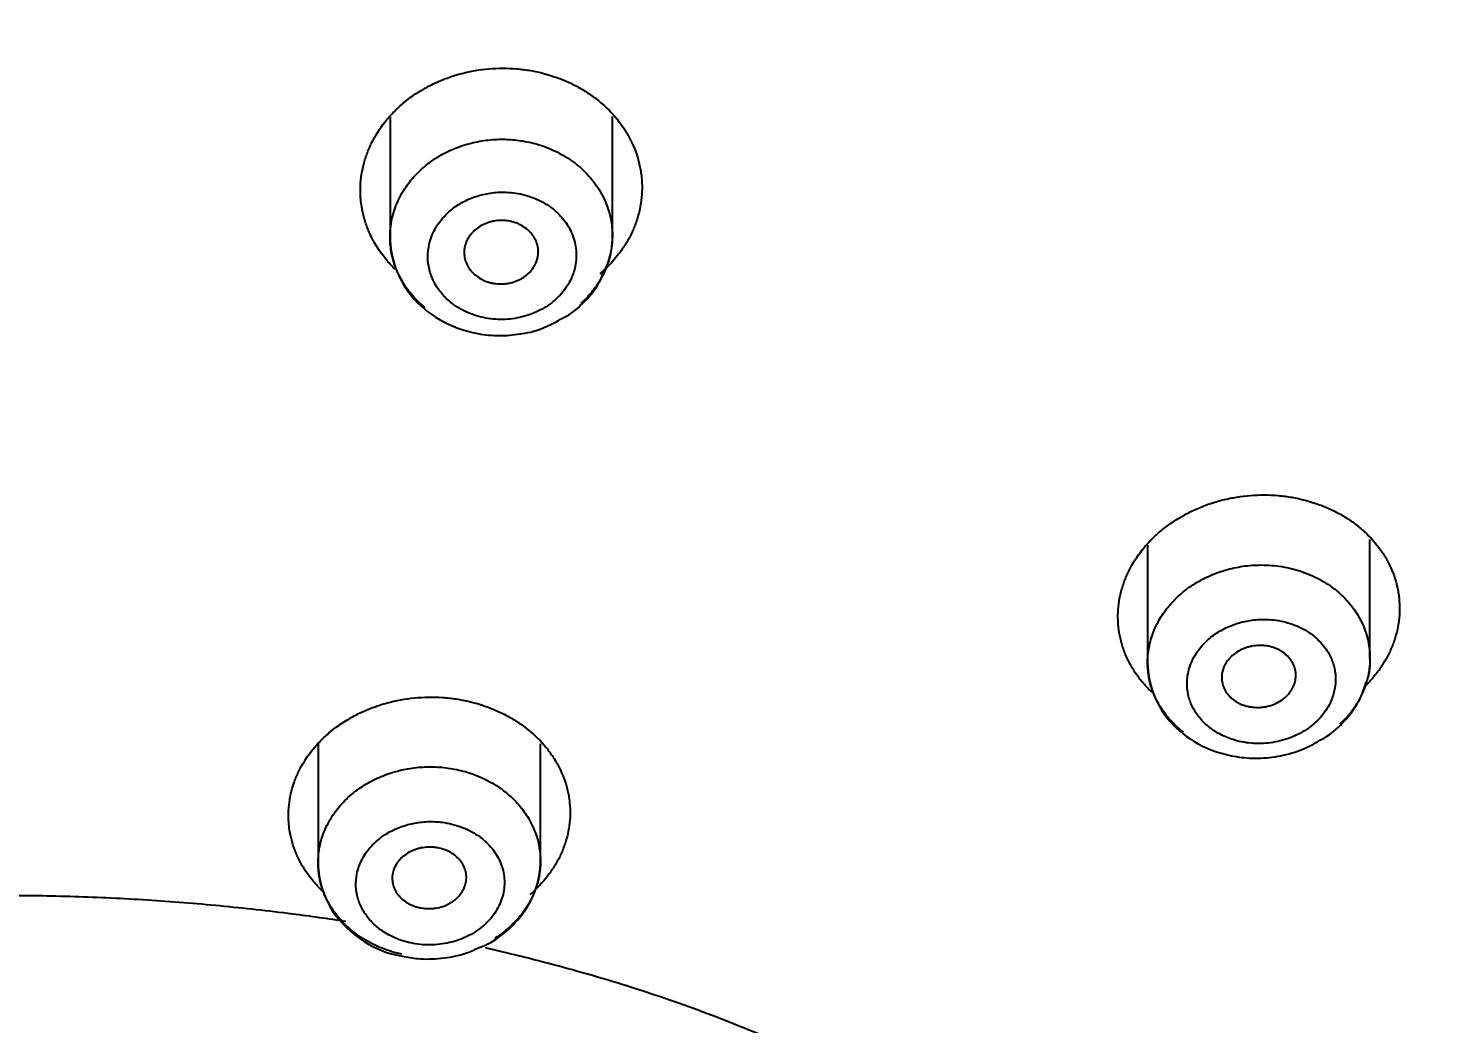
# Model space of a CAD drawing. Header units: millimetres. Extents: x 6110 to 6704, y -2661 to -1821.
# Drawn here: x 6338.106 to 6342.902, y -2179.701 to -2176.344 of the extents above; entities that cross this region are included whole.
import ezdxf

# ---------------------------------------------------------------- set-up
doc = ezdxf.new("R2010")
doc.units = ezdxf.units.MM
doc.header["$LTSCALE"] = 0.1
doc.linetypes.add('HIDDEN2', pattern=[4.7625, 3.175, -1.5875])
doc.layers.add('1', color=4, linetype='HIDDEN2', lineweight=13)
doc.layers.add('DIM', color=3, linetype='Continuous', lineweight=9)
doc.styles.get("Standard").update_dxf_attribs({"font": 'arial.ttf'})
doc.dimstyles.new('ISO-25', dxfattribs={"dimtxt": 2.5, "dimasz": 2.5, "dimexe": 1.25, "dimexo": 0.625, "dimtad": 1, "dimlfac": 5, "dimtxsty": 'Standard', "dimcen": 2.5, "dimadec": 0, "dimazin": 0, "dimtfac": 1, "dimtmove": 0, "dimatfit": 3, "dimfxl": 0, "dimarcsym": 0})

# ---------------------------------------------------------------- blocks, each defined once
blk = doc.blocks.new('*D85')
at = {"layer": 'Defpoints', "color": 0}
for p in [(6324.4599, -2027.3782), (6392.6916, -2027.3782), (6311.704, -2532.5418)]:
    blk.add_point(p, dxfattribs=at)
at = {"layer": 'DIM', "color": 0, "lineweight": -2}
for p, q in [((6325.0849, -2027.3782), (6393.9416, -2027.3782)), ((6392.6916, -2527.5418), (6392.6916, -2032.3782)), ((6312.329, -2532.5418), (6393.9416, -2532.5418))]:
    blk.add_line(p, q, dxfattribs=at)
at = {"layer": 'DIM', "color": 0}
for points in [[(6391.8583, -2032.3782), (6393.5249, -2032.3782), (6392.6916, -2027.3782)], [(6391.8583, -2527.5418), (6393.5249, -2527.5418), (6392.6916, -2532.5418)]]:
    blk.add_solid(points, dxfattribs=at)
at = {"layer": 'DIM', "color": 0, "insert": (6389.0618, -2279.96), "char_height": 5, "attachment_point": 5, "rotation": 90}
blk.add_mtext('2020,7', dxfattribs=at)
blk = doc.blocks.new('*D93')
at = {"layer": 'Defpoints', "color": 0}
for p in [(6325.0849, -2027.3782), (6402.037, -2595.9805), (6423.8203, -2595.9805)]:
    blk.add_point(p, dxfattribs=at)
at = {"layer": 'DIM', "color": 0, "lineweight": -2}
for p, q in [((6325.7099, -2027.3782), (6425.0703, -2027.3782)), ((6423.8203, -2032.3782), (6423.8203, -2590.9805)), ((6402.662, -2595.9805), (6425.0703, -2595.9805))]:
    blk.add_line(p, q, dxfattribs=at)
at = {"layer": 'DIM', "color": 0}
for points in [[(6422.9869, -2032.3782), (6424.6536, -2032.3782), (6423.8203, -2027.3782)], [(6422.9869, -2590.9805), (6424.6536, -2590.9805), (6423.8203, -2595.9805)]]:
    blk.add_solid(points, dxfattribs=at)
at = {"layer": 'DIM', "color": 0, "insert": (6420.1905, -2311.6794), "char_height": 5, "attachment_point": 5, "rotation": 90}
blk.add_mtext('2274,4', dxfattribs=at)

msp = doc.modelspace()

# ---------------------------------------------------------------- hatches: boundary and pattern name
at = {"layer": 'DIM'}
h = msp.add_hatch(dxfattribs=at)
h.set_pattern_fill('ANSI31', color=2)
edge = h.paths.add_edge_path()
edge.add_line((6619.6172, -2595.9805), (6619.6172, -1962.2056))
edge.add_line((6634.6172, -1966.1101), (6619.6172, -1966.1101))
edge.add_line((6634.6172, -2610.9805), (6634.6172, -1966.1101))
edge.add_line((6634.6172, -2610.9805), (6184.4567, -2610.9805))
edge.add_line((6619.6172, -2595.9805), (6184.4567, -2595.9805))
edge.add_line((6184.4567, -2610.9805), (6184.4567, -2595.9805))

# ---------------------------------------------------------------- linework, layer by layer
at = {"layer": '1', "color": 7, "linetype": 'Continuous', "lineweight": -3}
for p, q in [((6339.3251, -2176.6427), (6339.3251, -2177.048)), ((6340.0751, -2177.0431), (6340.0751, -2176.641)), ((6342.6302, -2178.4687), (6342.6302, -2178.0685)), ((6341.8802, -2178.0876), (6341.8802, -2178.4835)), ((6339.0825, -2178.7559), (6339.0825, -2179.158)), ((6339.8325, -2179.1531), (6339.8325, -2178.7573))]:
    msp.add_line(p, q, dxfattribs=at)
for centre, major_axis, start_param, end_param in [((6338.0093, -2168.509), (-13.75, 0), 3.141606, 7.301236), ((6338.0093, -2168.8384), (13.1753, 0), 4.984867, 10.723113)]:
    msp.add_ellipse(centre, major_axis=major_axis, ratio=0.906308, start_param=start_param, end_param=end_param, dxfattribs=at)
for points, knots in [([(6342.1579, -2180.4694), (6342.5135, -2180.3711), (6343.2867, -2180.1238), (6344.4384, -2179.6306), (6345.6009, -2179.0042), (6346.6903, -2178.2758), (6347.6959, -2177.4538), (6348.6093, -2176.5462), (6349.4169, -2175.5601), (6350.0231, -2174.6672), (6350.3241, -2174.0922), (6350.4244, -2173.8833)], [0, 0, 0, 0, 0.098503, 0.217993, 0.337456, 0.45688, 0.576251, 0.695554, 0.814775, 0.933902, 1, 1, 1, 1]), ([(6339.3434, -2177.1572), (6339.3384, -2177.1525), (6339.3336, -2177.1477), (6339.3241, -2177.1375), (6339.3193, -2177.1322), (6339.3103, -2177.1216), (6339.3059, -2177.1161), (6339.2848, -2177.0886), (6339.2706, -2177.0654), (6339.2562, -2177.0347), (6339.2535, -2177.0285), (6339.2484, -2177.0159), (6339.2461, -2177.0096), (6339.2396, -2176.9905), (6339.2324, -2176.9648), (6339.2282, -2176.9387), (6339.2262, -2176.919), (6339.2257, -2176.9124), (6339.2251, -2176.8991), (6339.225, -2176.8924), (6339.2255, -2176.859), (6339.2289, -2176.8326), (6339.2383, -2176.7937), (6339.2423, -2176.7808), (6339.2492, -2176.7617), (6339.2518, -2176.7553), (6339.2572, -2176.7427), (6339.2601, -2176.7364), (6339.2753, -2176.7056), (6339.2902, -2176.6822), (6339.312, -2176.6545), (6339.3166, -2176.6491), (6339.326, -2176.6383), (6339.3309, -2176.633), (6339.346, -2176.6174), (6339.3565, -2176.6075), (6339.3898, -2176.5792), (6339.4139, -2176.5623), (6339.4467, -2176.5436), (6339.4534, -2176.54), (6339.4669, -2176.533), (6339.4738, -2176.5297), (6339.4945, -2176.5203), (6339.5228, -2176.5088), (6339.5522, -2176.4998), (6339.5746, -2176.494), (6339.5822, -2176.4922), (6339.5974, -2176.489), (6339.6051, -2176.4875), (6339.6437, -2176.4809), (6339.6747, -2176.4783), (6339.7213, -2176.4784), (6339.7369, -2176.479), (6339.7603, -2176.481), (6339.7681, -2176.4819), (6339.7835, -2176.4839), (6339.7912, -2176.485), (6339.8293, -2176.4916), (6339.8588, -2176.4994), (6339.8947, -2176.5122), (6339.9018, -2176.5149), (6339.9159, -2176.5207), (6339.9228, -2176.5237), (6339.9433, -2176.5332), (6339.9697, -2176.547), (6339.9943, -2176.5628), (6340.018, -2176.5797), (6340.0294, -2176.5887), (6340.0622, -2176.6172), (6340.0815, -2176.6378), (6340.1068, -2176.6708), (6340.1146, -2176.6822), (6340.1253, -2176.6998), (6340.1287, -2176.7058), (6340.1352, -2176.7179), (6340.1383, -2176.7239), (6340.1527, -2176.7546), (6340.1613, -2176.7799), (6340.1684, -2176.8123), (6340.1696, -2176.8189), (6340.1717, -2176.832), (6340.1726, -2176.8387), (6340.1747, -2176.8586), (6340.1752, -2176.8718), (6340.1747, -2176.9114), (6340.1714, -2176.9377), (6340.1635, -2176.9703), (6340.1617, -2176.9769), (6340.1577, -2176.9898), (6340.1556, -2176.9962), (6340.1486, -2177.0153), (6340.1379, -2177.0402), (6340.1244, -2177.0641), (6340.1133, -2177.0817), (6340.1094, -2177.0875), (6340.1012, -2177.0989), (6340.097, -2177.1046), (6340.0749, -2177.1324), (6340.0549, -2177.1531), (6340.0324, -2177.1721)], [0, 0, 0, 0, 0.01011, 0.01011, 0.02064, 0.02064, 0.031171, 0.031171, 0.073294, 0.073294, 0.083825, 0.083825, 0.094356, 0.094356, 0.115417, 0.136479, 0.136479, 0.147009, 0.147009, 0.15754, 0.15754, 0.199663, 0.199663, 0.220725, 0.220725, 0.231255, 0.231255, 0.241786, 0.241786, 0.283909, 0.283909, 0.29444, 0.29444, 0.304971, 0.304971, 0.326032, 0.326032, 0.368155, 0.368155, 0.378686, 0.378686, 0.389217, 0.389217, 0.410278, 0.43134, 0.43134, 0.44187, 0.44187, 0.452401, 0.452401, 0.494524, 0.494524, 0.515586, 0.515586, 0.526116, 0.526116, 0.536647, 0.536647, 0.57877, 0.57877, 0.589301, 0.589301, 0.599832, 0.599832, 0.620893, 0.641955, 0.641955, 0.663016, 0.663016, 0.705139, 0.705139, 0.726201, 0.726201, 0.736731, 0.736731, 0.747262, 0.747262, 0.789385, 0.789385, 0.799916, 0.799916, 0.810447, 0.810447, 0.831508, 0.831508, 0.873631, 0.873631, 0.884162, 0.884162, 0.894693, 0.894693, 0.915754, 0.936816, 0.936816, 0.947346, 0.947346, 0.957877, 0.957877, 1, 1, 1, 1]), ([(6339.3251, -2177.0481), (6339.3251, -2177.0383), (6339.3261, -2177.0178), (6339.331, -2176.9871), (6339.3393, -2176.9569), (6339.3503, -2176.9287), (6339.3635, -2176.9024), (6339.3786, -2176.8783), (6339.3951, -2176.8564), (6339.4127, -2176.8366), (6339.4389, -2176.8112), (6339.4764, -2176.7824), (6339.5279, -2176.7541), (6339.5834, -2176.7336), (6339.6412, -2176.7211), (6339.6981, -2176.7169), (6339.7539, -2176.7199), (6339.8089, -2176.73), (6339.8645, -2176.7484), (6339.9188, -2176.776), (6339.9694, -2176.8132), (6340.0136, -2176.8602), (6340.0413, -2176.9047), (6340.057, -2176.9416), (6340.0655, -2176.9679), (6340.0714, -2176.9948), (6340.0745, -2177.0199), (6340.0751, -2177.036), (6340.0751, -2177.043)], [0, 0, 0, 0, 0.028592, 0.059916, 0.090062, 0.11903, 0.146821, 0.173435, 0.198871, 0.223132, 0.246216, 0.297997, 0.349256, 0.4, 0.450235, 0.49997, 0.544662, 0.59221, 0.642619, 0.695892, 0.752034, 0.811045, 0.872929, 0.899589, 0.926249, 0.95291, 0.979572, 1, 1, 1, 1]), ([(6339.8823, -2177.2594), (6339.89, -2177.2526), (6339.9043, -2177.2382), (6339.9222, -2177.2144), (6339.9386, -2177.1846), (6339.9509, -2177.1484), (6339.9545, -2177.1109), (6339.9517, -2177.0784), (6339.9449, -2177.051), (6339.934, -2177.0247), (6339.9193, -2176.9997), (6339.9008, -2176.9767), (6339.879, -2176.956), (6339.8542, -2176.9378), (6339.8267, -2176.9226), (6339.7971, -2176.9107), (6339.7658, -2176.902), (6339.7335, -2176.8971), (6339.6951, -2176.8957), (6339.6512, -2176.9001), (6339.6039, -2176.9135), (6339.5603, -2176.9343), (6339.5267, -2176.9591), (6339.5017, -2176.9843), (6339.4838, -2177.0081), (6339.4698, -2177.0337), (6339.4596, -2177.0605), (6339.4536, -2177.0882), (6339.4516, -2177.1209), (6339.4563, -2177.1582), (6339.4712, -2177.1982), (6339.4947, -2177.235), (6339.5229, -2177.2635), (6339.5519, -2177.2847), (6339.5793, -2177.2998), (6339.609, -2177.3117), (6339.6402, -2177.3203), (6339.6726, -2177.3252), (6339.7055, -2177.3264), (6339.7384, -2177.3241), (6339.7707, -2177.3179), (6339.8018, -2177.3082), (6339.8312, -2177.2952), (6339.8584, -2177.2789), (6339.8747, -2177.2662), (6339.8823, -2177.2594)], [0, 0, 0, 0, 0.020944, 0.041692, 0.062597, 0.093906, 0.125051, 0.146012, 0.16673, 0.187556, 0.208486, 0.229202, 0.250061, 0.270963, 0.291668, 0.312549, 0.333466, 0.354157, 0.37502, 0.406289, 0.437459, 0.468763, 0.500043, 0.520891, 0.54162, 0.562602, 0.583421, 0.604124, 0.625068, 0.656251, 0.687505, 0.718717, 0.749961, 0.770841, 0.791564, 0.812478, 0.833334, 0.854055, 0.874983, 0.89583, 0.916541, 0.93746, 0.958349, 0.97908, 1, 1, 1, 1]), ([(6339.789, -2177.1733), (6339.7831, -2177.1784), (6339.7768, -2177.1829), (6339.7667, -2177.1888), (6339.7632, -2177.1907), (6339.756, -2177.1941), (6339.7522, -2177.1957), (6339.7408, -2177.1999), (6339.733, -2177.202), (6339.721, -2177.2042), (6339.7169, -2177.2048), (6339.7087, -2177.2056), (6339.7046, -2177.2058), (6339.6923, -2177.206), (6339.6842, -2177.2054), (6339.674, -2177.2038), (6339.672, -2177.2035), (6339.668, -2177.2027), (6339.6621, -2177.2013), (6339.6525, -2177.1985), (6339.6451, -2177.1956), (6339.6378, -2177.1924), (6339.6343, -2177.1906), (6339.624, -2177.1849), (6339.6177, -2177.1805), (6339.609, -2177.1732), (6339.6063, -2177.1706), (6339.6011, -2177.1653), (6339.5986, -2177.1625), (6339.5918, -2177.1539), (6339.5879, -2177.1478), (6339.5832, -2177.1381), (6339.5818, -2177.1348), (6339.5794, -2177.1282), (6339.5784, -2177.1248), (6339.576, -2177.1146), (6339.5751, -2177.1077), (6339.5751, -2177.0936), (6339.5758, -2177.0867), (6339.5781, -2177.0764), (6339.5791, -2177.073), (6339.5814, -2177.0662), (6339.5828, -2177.0629), (6339.5874, -2177.0531), (6339.5912, -2177.0469), (6339.598, -2177.0381), (6339.6004, -2177.0352), (6339.6056, -2177.0296), (6339.6083, -2177.027), (6339.6169, -2177.0195), (6339.6232, -2177.0149), (6339.6334, -2177.0089), (6339.637, -2177.007), (6339.6442, -2177.0036), (6339.6516, -2177.0005), (6339.6593, -2176.998), (6339.6652, -2176.9964), (6339.6671, -2176.9959), (6339.6711, -2176.995), (6339.6732, -2176.9946), (6339.6833, -2176.9927), (6339.6914, -2176.9919), (6339.7037, -2176.9918), (6339.7078, -2176.9919), (6339.716, -2176.9925), (6339.7201, -2176.9929), (6339.7322, -2176.9948), (6339.74, -2176.9968), (6339.7514, -2177.0007), (6339.7551, -2177.0021), (6339.7624, -2177.0054), (6339.7659, -2177.0071), (6339.7761, -2177.0128), (6339.7824, -2177.0172), (6339.7941, -2177.027), (6339.7993, -2177.0323), (6339.8061, -2177.0409), (6339.8082, -2177.0439), (6339.8121, -2177.05), (6339.8138, -2177.0532), (6339.8186, -2177.0628), (6339.8209, -2177.0695), (6339.8234, -2177.0797), (6339.824, -2177.0831), (6339.8249, -2177.0901), (6339.8251, -2177.0936), (6339.8251, -2177.1041), (6339.8244, -2177.111), (6339.8221, -2177.1213), (6339.8211, -2177.1248), (6339.8188, -2177.1315), (6339.8161, -2177.1381), (6339.8126, -2177.1445), (6339.8088, -2177.1507), (6339.8068, -2177.1538), (6339.8, -2177.1627), (6339.7948, -2177.1682), (6339.789, -2177.1733)], [0, 0, 0, 0, 0.03125, 0.03125, 0.046875, 0.046875, 0.0625, 0.0625, 0.09375, 0.09375, 0.109375, 0.109375, 0.125, 0.125, 0.15625, 0.15625, 0.164063, 0.164063, 0.171875, 0.1875, 0.203125, 0.203125, 0.21875, 0.21875, 0.25, 0.25, 0.265625, 0.265625, 0.28125, 0.28125, 0.3125, 0.3125, 0.328125, 0.328125, 0.34375, 0.34375, 0.375, 0.375, 0.40625, 0.40625, 0.421875, 0.421875, 0.4375, 0.4375, 0.46875, 0.46875, 0.484375, 0.484375, 0.5, 0.5, 0.53125, 0.53125, 0.546875, 0.546875, 0.5625, 0.578125, 0.578125, 0.585938, 0.585938, 0.59375, 0.59375, 0.625, 0.625, 0.640625, 0.640625, 0.65625, 0.65625, 0.6875, 0.6875, 0.703125, 0.703125, 0.71875, 0.71875, 0.75, 0.75, 0.78125, 0.78125, 0.796875, 0.796875, 0.8125, 0.8125, 0.84375, 0.84375, 0.859375, 0.859375, 0.875, 0.875, 0.90625, 0.90625, 0.921875, 0.921875, 0.9375, 0.953125, 0.953125, 0.96875, 0.96875, 1, 1, 1, 1]), ([(6339.4432, -2177.2857), (6339.4414, -2177.2842), (6339.4362, -2177.2799), (6339.4264, -2177.2712), (6339.4126, -2177.258), (6339.3958, -2177.2395), (6339.3772, -2177.2153), (6339.3584, -2177.1846), (6339.3415, -2177.1469), (6339.3288, -2177.102), (6339.3252, -2177.068), (6339.3251, -2177.0494), (6339.3251, -2177.0481)], [0, 0, 0, 0, 0.024062, 0.070419, 0.137862, 0.226388, 0.33599, 0.46666, 0.618389, 0.791165, 0.984976, 1, 1, 1, 1]), ([(6339.3251, -2177.0484), (6339.3257, -2177.084), (6339.3377, -2177.1535), (6339.3937, -2177.2529), (6339.4902, -2177.3337), (6339.5983, -2177.3732), (6339.6928, -2177.3825), (6339.7402, -2177.3782), (6339.7632, -2177.3741)], [0, 0, 0, 0, 0.17374, 0.360967, 0.56242, 0.778978, 0.893119, 1, 1, 1, 1]), ([(6340.0751, -2177.043), (6340.0751, -2177.0451), (6340.075, -2177.0563), (6340.0736, -2177.0767), (6340.0693, -2177.1025), (6340.063, -2177.1267), (6340.0554, -2177.1487), (6340.0492, -2177.1629), (6340.046, -2177.1696)], [0, 0, 0, 0, 0.049226, 0.259773, 0.470324, 0.651193, 0.833114, 1, 1, 1, 1]), ([(6339.9004, -2177.325), (6339.9064, -2177.3222), (6339.9371, -2177.307), (6339.9833, -2177.2655), (6340.0254, -2177.2157), (6340.0397, -2177.1819), (6340.0431, -2177.1722)], [0, 0, 0, 0, 0.088137, 0.464987, 0.851917, 1, 1, 1, 1]), ([(6340.046, -2177.1696), (6340.0457, -2177.1702), (6340.0418, -2177.1782), (6340.0337, -2177.1934), (6340.0201, -2177.2145), (6340.0048, -2177.2348), (6339.9876, -2177.2542), (6339.9751, -2177.2663), (6339.9685, -2177.2722)], [0, 0, 0, 0, 0.016993, 0.211344, 0.406817, 0.603415, 0.801142, 1, 1, 1, 1]), ([(6339.7632, -2177.3741), (6339.7656, -2177.3739), (6339.7942, -2177.3714), (6339.842, -2177.3557), (6339.883, -2177.3356), (6339.9004, -2177.325)], [0, 0, 0, 0, 0.048318, 0.581353, 1, 1, 1, 1]), ([(6341.8951, -2178.5836), (6341.8937, -2178.5823), (6341.8923, -2178.5809), (6341.886, -2178.5748), (6341.8811, -2178.5699), (6341.8671, -2178.5548), (6341.8584, -2178.5444), (6341.8343, -2178.5124), (6341.8208, -2178.4898), (6341.8073, -2178.4599), (6341.8048, -2178.4539), (6341.8001, -2178.4417), (6341.7979, -2178.4355), (6341.792, -2178.417), (6341.7856, -2178.3921), (6341.7821, -2178.3667), (6341.7807, -2178.3475), (6341.7804, -2178.3411), (6341.7801, -2178.3281), (6341.7802, -2178.3216), (6341.7815, -2178.2891), (6341.7856, -2178.2634), (6341.7961, -2178.2255), (6341.8003, -2178.2129), (6341.8078, -2178.1942), (6341.8105, -2178.188), (6341.8163, -2178.1756), (6341.8194, -2178.1695), (6341.8354, -2178.1394), (6341.8509, -2178.1165), (6341.8736, -2178.0894), (6341.8807, -2178.0814), (6341.8881, -2178.0736), (6341.8931, -2178.0684), (6341.8957, -2178.0658), (6341.9087, -2178.053), (6341.9196, -2178.0433), (6341.9538, -2178.0157), (6341.9786, -2177.9991), (6342.012, -2177.9808), (6342.0189, -2177.9773), (6342.0327, -2177.9705), (6342.0397, -2177.9673), (6342.0608, -2177.958), (6342.0895, -2177.9469), (6342.1193, -2177.9381), (6342.142, -2177.9325), (6342.1497, -2177.9307), (6342.1651, -2177.9276), (6342.1729, -2177.9262), (6342.2117, -2177.9199), (6342.2429, -2177.9174), (6342.2896, -2177.9176), (6342.3052, -2177.9183), (6342.3364, -2177.9211), (6342.3518, -2177.9231), (6342.3971, -2177.9309), (6342.4264, -2177.9386), (6342.4618, -2177.9512), (6342.4688, -2177.9539), (6342.4827, -2177.9596), (6342.4895, -2177.9625), (6342.5096, -2177.9718), (6342.5354, -2177.9852), (6342.5594, -2178.0007), (6342.5767, -2178.013), (6342.5824, -2178.0173), (6342.5935, -2178.026), (6342.5989, -2178.0305), (6342.6253, -2178.0536), (6342.6438, -2178.0735), (6342.6679, -2178.1056), (6342.6754, -2178.1166), (6342.6855, -2178.1337), (6342.6888, -2178.1395), (6342.6949, -2178.1513), (6342.6978, -2178.1572), (6342.7112, -2178.1869), (6342.719, -2178.2114), (6342.7252, -2178.2429), (6342.7263, -2178.2492), (6342.728, -2178.262), (6342.7287, -2178.2685), (6342.7302, -2178.2878), (6342.7304, -2178.3007), (6342.7289, -2178.3392), (6342.7249, -2178.3648), (6342.7161, -2178.3966), (6342.7141, -2178.403), (6342.7098, -2178.4156), (6342.7075, -2178.4219), (6342.7, -2178.4405), (6342.6886, -2178.4648), (6342.6745, -2178.4882), (6342.6629, -2178.5054), (6342.6588, -2178.5111), (6342.6503, -2178.5223), (6342.6459, -2178.5278), (6342.6335, -2178.5426), (6342.6252, -2178.5517), (6342.6166, -2178.5604)], [0, 0, 0, 0, 0.00299, 0.00299, 0.013744, 0.013744, 0.035253, 0.035253, 0.07827, 0.07827, 0.089024, 0.089024, 0.099778, 0.099778, 0.121287, 0.142796, 0.142796, 0.15355, 0.15355, 0.164304, 0.164304, 0.207321, 0.207321, 0.22883, 0.22883, 0.239584, 0.239584, 0.250339, 0.250339, 0.293356, 0.293356, 0.30411, 0.309487, 0.309487, 0.314864, 0.314864, 0.336373, 0.336373, 0.37939, 0.37939, 0.390145, 0.390145, 0.400899, 0.400899, 0.422408, 0.443916, 0.443916, 0.45467, 0.45467, 0.465425, 0.465425, 0.508442, 0.508442, 0.529951, 0.529951, 0.551459, 0.551459, 0.594476, 0.594476, 0.605231, 0.605231, 0.615985, 0.615985, 0.637494, 0.659002, 0.659002, 0.669757, 0.669757, 0.680511, 0.680511, 0.723528, 0.723528, 0.745037, 0.745037, 0.755791, 0.755791, 0.766545, 0.766545, 0.809563, 0.809563, 0.820317, 0.820317, 0.831071, 0.831071, 0.85258, 0.85258, 0.895597, 0.895597, 0.906351, 0.906351, 0.917106, 0.917106, 0.938614, 0.960123, 0.960123, 0.970877, 0.970877, 0.981631, 0.981631, 1, 1, 1, 1]), ([(6342.0012, -2178.7181), (6342.0002, -2178.7173), (6341.9897, -2178.709), (6341.9684, -2178.6904), (6341.9389, -2178.6574), (6341.914, -2178.619), (6341.8968, -2178.5804), (6341.887, -2178.5472), (6341.8821, -2178.519), (6341.8792, -2178.4833), (6341.882, -2178.439), (6341.8958, -2178.3865), (6341.9179, -2178.339), (6341.9465, -2178.2973), (6341.9822, -2178.2588), (6342.0257, -2178.224), (6342.0776, -2178.1943), (6342.1341, -2178.1721), (6342.1939, -2178.1581), (6342.2577, -2178.1524), (6342.3254, -2178.1564), (6342.3957, -2178.1724), (6342.4499, -2178.1957), (6342.4899, -2178.2197), (6342.5187, -2178.2409), (6342.5481, -2178.2679), (6342.5763, -2178.3015), (6342.5984, -2178.3375), (6342.6137, -2178.3727), (6342.623, -2178.4038), (6342.6283, -2178.4328), (6342.6304, -2178.4594), (6342.6301, -2178.4832), (6342.6281, -2178.5042), (6342.6238, -2178.5305), (6342.6151, -2178.5623), (6342.5993, -2178.5991), (6342.5794, -2178.6329), (6342.556, -2178.6635), (6342.5382, -2178.682), (6342.529, -2178.6906)], [0, 0, 0, 0, 0.002363, 0.024488, 0.052199, 0.085493, 0.111929, 0.134595, 0.153489, 0.16861, 0.205528, 0.240603, 0.273837, 0.305237, 0.334807, 0.369439, 0.404019, 0.438561, 0.473076, 0.507578, 0.546402, 0.587409, 0.630611, 0.649399, 0.671099, 0.69571, 0.723232, 0.753664, 0.776803, 0.79809, 0.817524, 0.835105, 0.850832, 0.864705, 0.876724, 0.903177, 0.928729, 0.953382, 0.977138, 1, 1, 1, 1]), ([(6342.4468, -2178.6845), (6342.4543, -2178.6776), (6342.4683, -2178.663), (6342.4857, -2178.639), (6342.5013, -2178.6094), (6342.5127, -2178.5736), (6342.5157, -2178.5326), (6342.5094, -2178.4922), (6342.4954, -2178.4581), (6342.4777, -2178.4305), (6342.4588, -2178.4089), (6342.4366, -2178.3895), (6342.4115, -2178.3727), (6342.3837, -2178.3589), (6342.3539, -2178.3483), (6342.3225, -2178.341), (6342.29, -2178.3372), (6342.2515, -2178.3372), (6342.2075, -2178.343), (6342.1603, -2178.3578), (6342.1169, -2178.3797), (6342.0837, -2178.4052), (6342.0593, -2178.4308), (6342.0419, -2178.4547), (6342.0285, -2178.4802), (6342.0189, -2178.5067), (6342.0137, -2178.5339), (6342.0126, -2178.5657), (6342.0181, -2178.6017), (6342.0339, -2178.64), (6342.0582, -2178.6749), (6342.0904, -2178.7048), (6342.1292, -2178.729), (6342.1685, -2178.7442), (6342.2051, -2178.7527), (6342.2376, -2178.7564), (6342.2706, -2178.7565), (6342.3036, -2178.753), (6342.3359, -2178.7459), (6342.3669, -2178.7352), (6342.3962, -2178.7214), (6342.4232, -2178.7045), (6342.4393, -2178.6915), (6342.4468, -2178.6845)], [0, 0, 0, 0, 0.020906, 0.041651, 0.06259, 0.093847, 0.125039, 0.156311, 0.18749, 0.208426, 0.229148, 0.250003, 0.270932, 0.291648, 0.312511, 0.333453, 0.354152, 0.374997, 0.406285, 0.437446, 0.468755, 0.500039, 0.520883, 0.54161, 0.562602, 0.583415, 0.604116, 0.625063, 0.656249, 0.687498, 0.718729, 0.749958, 0.781209, 0.812434, 0.833331, 0.854055, 0.874962, 0.895832, 0.916544, 0.937458, 0.958336, 0.979064, 1, 1, 1, 1]), ([(6342.3429, -2178.6018), (6342.337, -2178.6068), (6342.3306, -2178.6113), (6342.3203, -2178.6172), (6342.3167, -2178.6191), (6342.3094, -2178.6225), (6342.3056, -2178.6241), (6342.2941, -2178.6283), (6342.2862, -2178.6304), (6342.2761, -2178.6323), (6342.274, -2178.6326), (6342.2699, -2178.6332), (6342.2678, -2178.6335), (6342.2617, -2178.6341), (6342.2576, -2178.6343), (6342.2453, -2178.6345), (6342.2371, -2178.634), (6342.225, -2178.6322), (6342.221, -2178.6315), (6342.2132, -2178.6296), (6342.2056, -2178.6274), (6342.1983, -2178.6247), (6342.1911, -2178.6216), (6342.1876, -2178.6198), (6342.1775, -2178.6143), (6342.1713, -2178.6102), (6342.1628, -2178.6031), (6342.1601, -2178.6006), (6342.155, -2178.5955), (6342.1526, -2178.5928), (6342.146, -2178.5845), (6342.1423, -2178.5786), (6342.1377, -2178.5693), (6342.1364, -2178.5661), (6342.1341, -2178.5596), (6342.1322, -2178.5531), (6342.1311, -2178.5465), (6342.1303, -2178.5397), (6342.1302, -2178.5363), (6342.1302, -2178.526), (6342.1311, -2178.5193), (6342.1336, -2178.5092), (6342.1346, -2178.5059), (6342.137, -2178.4993), (6342.1384, -2178.496), (6342.1432, -2178.4864), (6342.1471, -2178.4803), (6342.154, -2178.4716), (6342.1565, -2178.4688), (6342.1617, -2178.4633), (6342.1645, -2178.4607), (6342.1733, -2178.4532), (6342.1797, -2178.4487), (6342.1883, -2178.4437), (6342.1901, -2178.4428), (6342.1937, -2178.4409), (6342.1991, -2178.4382), (6342.2084, -2178.4344), (6342.2162, -2178.4319), (6342.2241, -2178.4297), (6342.2282, -2178.4288), (6342.2404, -2178.4265), (6342.2486, -2178.4257), (6342.2609, -2178.4255), (6342.265, -2178.4256), (6342.2732, -2178.4261), (6342.2773, -2178.4265), (6342.2893, -2178.4283), (6342.2971, -2178.4302), (6342.3084, -2178.4339), (6342.3121, -2178.4353), (6342.3193, -2178.4384), (6342.3262, -2178.4418), (6342.3326, -2178.4457), (6342.3389, -2178.4499), (6342.3419, -2178.4521), (6342.3504, -2178.4592), (6342.3555, -2178.4644), (6342.3621, -2178.4727), (6342.3642, -2178.4755), (6342.3679, -2178.4815), (6342.3696, -2178.4845), (6342.3742, -2178.4938), (6342.3765, -2178.5002), (6342.3787, -2178.5101), (6342.3793, -2178.5135), (6342.38, -2178.5203), (6342.3802, -2178.5237), (6342.3801, -2178.5338), (6342.3793, -2178.5406), (6342.3768, -2178.5507), (6342.3758, -2178.5541), (6342.3734, -2178.5607), (6342.3706, -2178.5671), (6342.3671, -2178.5734), (6342.3632, -2178.5795), (6342.361, -2178.5825), (6342.3541, -2178.5913), (6342.3488, -2178.5967), (6342.3429, -2178.6018)], [0, 0, 0, 0, 0.03125, 0.03125, 0.046875, 0.046875, 0.0625, 0.0625, 0.09375, 0.09375, 0.101563, 0.101563, 0.109375, 0.109375, 0.125, 0.125, 0.15625, 0.15625, 0.171875, 0.171875, 0.1875, 0.203125, 0.203125, 0.21875, 0.21875, 0.25, 0.25, 0.265625, 0.265625, 0.28125, 0.28125, 0.3125, 0.3125, 0.328125, 0.328125, 0.34375, 0.359375, 0.359375, 0.375, 0.375, 0.40625, 0.40625, 0.421875, 0.421875, 0.4375, 0.4375, 0.46875, 0.46875, 0.484375, 0.484375, 0.5, 0.5, 0.53125, 0.53125, 0.539063, 0.539063, 0.546875, 0.5625, 0.578125, 0.578125, 0.59375, 0.59375, 0.625, 0.625, 0.640625, 0.640625, 0.65625, 0.65625, 0.6875, 0.6875, 0.703125, 0.703125, 0.71875, 0.734375, 0.734375, 0.75, 0.75, 0.78125, 0.78125, 0.796875, 0.796875, 0.8125, 0.8125, 0.84375, 0.84375, 0.859375, 0.859375, 0.875, 0.875, 0.90625, 0.90625, 0.921875, 0.921875, 0.9375, 0.953125, 0.953125, 0.96875, 0.96875, 1, 1, 1, 1]), ([(6341.8802, -2178.4837), (6341.8807, -2178.5195), (6341.8931, -2178.589), (6341.9508, -2178.6868), (6342.0485, -2178.7645), (6342.1573, -2178.8009), (6342.2539, -2178.8079), (6342.3301, -2178.7992), (6342.4008, -2178.7787), (6342.4421, -2178.7572), (6342.46, -2178.7459)], [0, 0, 0, 0, 0.143079, 0.29616, 0.45987, 0.634884, 0.726856, 0.821803, 0.920044, 1, 1, 1, 1]), ([(6339.1005, -2179.257), (6339.0974, -2179.2541), (6339.0943, -2179.2511), (6339.0814, -2179.2383), (6339.0721, -2179.2281), (6339.0463, -2179.1966), (6339.0316, -2179.1744), (6339.0166, -2179.1449), (6339.0138, -2179.1389), (6339.0085, -2179.1269), (6339.006, -2179.1209), (6338.9992, -2179.1026), (6338.9915, -2179.0781), (6338.9868, -2179.053), (6338.9844, -2179.0339), (6338.9837, -2179.0276), (6338.9829, -2179.0148), (6338.9826, -2179.0083), (6338.9823, -2178.9762), (6338.985, -2178.9507), (6338.9936, -2178.9131), (6338.9972, -2178.9006), (6339.0037, -2178.882), (6339.0061, -2178.8757), (6339.0112, -2178.8635), (6339.0139, -2178.8574), (6339.0283, -2178.8275), (6339.0425, -2178.8046), (6339.0637, -2178.7774), (6339.0681, -2178.7721), (6339.0772, -2178.7615), (6339.082, -2178.7562), (6339.0967, -2178.7409), (6339.107, -2178.7311), (6339.1395, -2178.7031), (6339.1633, -2178.6863), (6339.1957, -2178.6675), (6339.2023, -2178.6639), (6339.2157, -2178.6569), (6339.2225, -2178.6536), (6339.2431, -2178.644), (6339.2712, -2178.6325), (6339.3004, -2178.6232), (6339.3229, -2178.6171), (6339.3304, -2178.6153), (6339.3457, -2178.6118), (6339.3534, -2178.6102), (6339.3919, -2178.6032), (6339.423, -2178.6002), (6339.4699, -2178.5994), (6339.4856, -2178.5998), (6339.5091, -2178.6014), (6339.517, -2178.6021), (6339.5325, -2178.6038), (6339.5403, -2178.6048), (6339.5786, -2178.6106), (6339.6084, -2178.6177), (6339.6447, -2178.6296), (6339.6519, -2178.6322), (6339.6661, -2178.6376), (6339.6731, -2178.6404), (6339.6938, -2178.6493), (6339.7205, -2178.6623), (6339.7455, -2178.6773), (6339.7635, -2178.6893), (6339.7695, -2178.6935), (6339.7811, -2178.702), (6339.7868, -2178.7064), (6339.8145, -2178.729), (6339.8341, -2178.7485), (6339.86, -2178.7801), (6339.868, -2178.791), (6339.8791, -2178.8079), (6339.8826, -2178.8136), (6339.8893, -2178.8252), (6339.8925, -2178.831), (6339.9074, -2178.8603), (6339.9165, -2178.8845), (6339.9243, -2178.9158), (6339.9257, -2178.9221), (6339.928, -2178.9347), (6339.9291, -2178.9411), (6339.9315, -2178.9602), (6339.9324, -2178.973), (6339.9328, -2179.0111), (6339.9301, -2179.0365), (6339.9229, -2179.0682), (6339.9212, -2179.0745), (6339.9176, -2179.0871), (6339.9156, -2179.0933), (6339.9092, -2179.1118), (6339.8991, -2179.136), (6339.8862, -2179.1593), (6339.8755, -2179.1765), (6339.8718, -2179.1821), (6339.8639, -2179.1934), (6339.8598, -2179.1989), (6339.8385, -2179.2262), (6339.819, -2179.2466), (6339.797, -2179.2654)], [0, 0, 0, 0, 0.006384, 0.006384, 0.027525, 0.027525, 0.069807, 0.069807, 0.080377, 0.080377, 0.090948, 0.090948, 0.112088, 0.133229, 0.133229, 0.143799, 0.143799, 0.15437, 0.15437, 0.196651, 0.196651, 0.217792, 0.217792, 0.228362, 0.228362, 0.238933, 0.238933, 0.281214, 0.281214, 0.291785, 0.291785, 0.302355, 0.302355, 0.323496, 0.323496, 0.365777, 0.365777, 0.376348, 0.376348, 0.386918, 0.386918, 0.408059, 0.4292, 0.4292, 0.43977, 0.43977, 0.45034, 0.45034, 0.492622, 0.492622, 0.513763, 0.513763, 0.524333, 0.524333, 0.534903, 0.534903, 0.577185, 0.577185, 0.587755, 0.587755, 0.598326, 0.598326, 0.619466, 0.640607, 0.640607, 0.651178, 0.651178, 0.661748, 0.661748, 0.704029, 0.704029, 0.72517, 0.72517, 0.735741, 0.735741, 0.746311, 0.746311, 0.788592, 0.788592, 0.799163, 0.799163, 0.809733, 0.809733, 0.830874, 0.830874, 0.873155, 0.873155, 0.883726, 0.883726, 0.894296, 0.894296, 0.915437, 0.936578, 0.936578, 0.947148, 0.947148, 0.957718, 0.957718, 1, 1, 1, 1]), ([(6342.46, -2178.7459), (6342.4652, -2178.7435), (6342.4949, -2178.7283), (6342.5403, -2178.6875), (6342.5876, -2178.6279), (6342.6063, -2178.584), (6342.6126, -2178.5632)], [0, 0, 0, 0, 0.067059, 0.391648, 0.724471, 1, 1, 1, 1]), ([(6339.0825, -2179.1579), (6339.0825, -2179.1555), (6339.0827, -2179.1442), (6339.084, -2179.1271), (6339.0879, -2179.1021), (6339.0944, -2179.076), (6339.1053, -2179.0465), (6339.119, -2179.0188), (6339.135, -2178.9932), (6339.153, -2178.9697), (6339.1726, -2178.9483), (6339.1933, -2178.9291), (6339.215, -2178.9121), (6339.2457, -2178.8913), (6339.2876, -2178.8692), (6339.3424, -2178.8496), (6339.3994, -2178.8377), (6339.4572, -2178.8335), (6339.515, -2178.8368), (6339.5721, -2178.8479), (6339.6277, -2178.867), (6339.6767, -2178.8923), (6339.7197, -2178.9229), (6339.7572, -2178.9585), (6339.7907, -2179.0027), (6339.8118, -2179.0451), (6339.8233, -2179.0808), (6339.8289, -2179.1062), (6339.8318, -2179.1298), (6339.8328, -2179.1515), (6339.8321, -2179.1711), (6339.8304, -2179.1886), (6339.8279, -2179.204), (6339.8251, -2179.2171), (6339.8222, -2179.2282), (6339.8195, -2179.2371), (6339.8172, -2179.244), (6339.8154, -2179.2489), (6339.8134, -2179.2542), (6339.811, -2179.2604), (6339.8076, -2179.2681), (6339.8041, -2179.2757), (6339.8004, -2179.2832), (6339.7964, -2179.2906), (6339.7923, -2179.2978), (6339.788, -2179.3048), (6339.7836, -2179.3117), (6339.779, -2179.3185), (6339.7743, -2179.3251), (6339.7694, -2179.3316), (6339.7643, -2179.3379), (6339.7592, -2179.344), (6339.7539, -2179.35), (6339.7485, -2179.3559), (6339.743, -2179.3615), (6339.7374, -2179.3671), (6339.7317, -2179.3724), (6339.7259, -2179.3777), (6339.72, -2179.3827), (6339.7141, -2179.3876), (6339.7081, -2179.3924), (6339.702, -2179.397), (6339.6959, -2179.4014), (6339.6897, -2179.4057), (6339.6835, -2179.4099), (6339.6793, -2179.4125), (6339.6772, -2179.4139)], [0, 0, 0, 0, 0.005612, 0.026, 0.039141, 0.063504, 0.087113, 0.109966, 0.132065, 0.153412, 0.174006, 0.193848, 0.21294, 0.231283, 0.27003, 0.308388, 0.346369, 0.383987, 0.421071, 0.459075, 0.498011, 0.537889, 0.570969, 0.607642, 0.647909, 0.691771, 0.713132, 0.732908, 0.751099, 0.767704, 0.782724, 0.796157, 0.808005, 0.818266, 0.826941, 0.83403, 0.839532, 0.843448, 0.845778, 0.852132, 0.858437, 0.864692, 0.870898, 0.877055, 0.883161, 0.889219, 0.895226, 0.901185, 0.907094, 0.912953, 0.918763, 0.924524, 0.930235, 0.935897, 0.94151, 0.947073, 0.952587, 0.958052, 0.963468, 0.968834, 0.974151, 0.979419, 0.984638, 0.989808, 0.994928, 1, 1, 1, 1]), ([(6339.6072, -2179.3948), (6339.6162, -2179.3893), (6339.6331, -2179.3775), (6339.6555, -2179.3573), (6339.6745, -2179.3348), (6339.6898, -2179.3106), (6339.7012, -2179.285), (6339.7084, -2179.2585), (6339.7116, -2179.2316), (6339.7104, -2179.2045), (6339.7051, -2179.1779), (6339.6957, -2179.1521), (6339.6823, -2179.1275), (6339.665, -2179.1046), (6339.6444, -2179.0837), (6339.6206, -2179.0653), (6339.5939, -2179.0496), (6339.5649, -2179.0368), (6339.534, -2179.0273), (6339.4965, -2179.0204), (6339.4523, -2179.0183), (6339.4028, -2179.0243), (6339.3556, -2179.0381), (6339.3174, -2179.0571), (6339.2877, -2179.0778), (6339.2654, -2179.0981), (6339.2464, -2179.1206), (6339.2311, -2179.1448), (6339.2197, -2179.1703), (6339.2113, -2179.2012), (6339.2084, -2179.2374), (6339.215, -2179.2776), (6339.2306, -2179.3161), (6339.2551, -2179.3511), (6339.2874, -2179.3817), (6339.3222, -2179.4036), (6339.356, -2179.4184), (6339.3869, -2179.4278), (6339.4191, -2179.4338), (6339.452, -2179.4363), (6339.4851, -2179.435), (6339.5178, -2179.4301), (6339.5495, -2179.4219), (6339.5797, -2179.4101), (6339.5983, -2179.4002), (6339.6072, -2179.3948)], [0, 0, 0, 0, 0.020908, 0.041655, 0.062599, 0.083521, 0.104237, 0.125096, 0.146028, 0.166746, 0.187593, 0.208525, 0.229244, 0.250097, 0.271023, 0.291734, 0.312594, 0.333535, 0.35423, 0.375071, 0.406352, 0.437515, 0.468813, 0.5001, 0.52094, 0.541662, 0.562645, 0.583463, 0.604164, 0.625101, 0.656292, 0.687532, 0.718765, 0.749988, 0.781234, 0.812456, 0.833344, 0.854064, 0.874972, 0.895838, 0.916544, 0.937451, 0.958336, 0.979066, 1, 1, 1, 1]), ([(6339.5446, -2179.2829), (6339.5386, -2179.2878), (6339.5322, -2179.2921), (6339.5219, -2179.2977), (6339.5184, -2179.2994), (6339.511, -2179.3026), (6339.5072, -2179.3041), (6339.4957, -2179.308), (6339.4878, -2179.3099), (6339.4777, -2179.3116), (6339.4756, -2179.3118), (6339.4715, -2179.3123), (6339.4694, -2179.3125), (6339.4632, -2179.313), (6339.4591, -2179.3131), (6339.4468, -2179.313), (6339.4386, -2179.3123), (6339.4265, -2179.3102), (6339.4225, -2179.3094), (6339.4147, -2179.3073), (6339.407, -2179.305), (6339.3997, -2179.302), (6339.3926, -2179.2987), (6339.389, -2179.2969), (6339.379, -2179.2912), (6339.3728, -2179.2868), (6339.3644, -2179.2796), (6339.3617, -2179.277), (6339.3566, -2179.2717), (6339.3543, -2179.269), (6339.3477, -2179.2605), (6339.3441, -2179.2546), (6339.3396, -2179.2452), (6339.3383, -2179.2419), (6339.3361, -2179.2355), (6339.3343, -2179.229), (6339.3332, -2179.2223), (6339.3326, -2179.2156), (6339.3325, -2179.2122), (6339.3327, -2179.2021), (6339.3336, -2179.1954), (6339.3362, -2179.1855), (6339.3372, -2179.1822), (6339.3397, -2179.1757), (6339.3412, -2179.1725), (6339.346, -2179.1632), (6339.3499, -2179.1572), (6339.3569, -2179.1488), (6339.3594, -2179.146), (6339.3647, -2179.1408), (6339.3675, -2179.1382), (6339.3763, -2179.1311), (6339.3827, -2179.1268), (6339.3913, -2179.122), (6339.3931, -2179.1211), (6339.3967, -2179.1193), (6339.4021, -2179.1168), (6339.4115, -2179.1132), (6339.4193, -2179.1109), (6339.4252, -2179.1095), (6339.4272, -2179.109), (6339.4312, -2179.1082), (6339.4333, -2179.1078), (6339.4435, -2179.1062), (6339.4517, -2179.1056), (6339.464, -2179.1057), (6339.4681, -2179.1058), (6339.4764, -2179.1066), (6339.4805, -2179.1071), (6339.4925, -2179.1092), (6339.5003, -2179.1112), (6339.5116, -2179.1152), (6339.5153, -2179.1167), (6339.5225, -2179.12), (6339.5294, -2179.1236), (6339.5358, -2179.1277), (6339.542, -2179.132), (6339.545, -2179.1343), (6339.5535, -2179.1416), (6339.5585, -2179.1469), (6339.5651, -2179.1553), (6339.5671, -2179.1583), (6339.5699, -2179.1628), (6339.5708, -2179.1643), (6339.5724, -2179.1674), (6339.5732, -2179.1689), (6339.5769, -2179.1767), (6339.5791, -2179.1832), (6339.5813, -2179.1931), (6339.5818, -2179.1964), (6339.5824, -2179.2032), (6339.5826, -2179.2065), (6339.5824, -2179.2166), (6339.5815, -2179.2233), (6339.5793, -2179.2316), (6339.5788, -2179.2333), (6339.5778, -2179.2365), (6339.5761, -2179.2414), (6339.5725, -2179.2493), (6339.5689, -2179.2554), (6339.565, -2179.2614), (6339.5628, -2179.2643), (6339.5558, -2179.2728), (6339.5505, -2179.2781), (6339.5446, -2179.2829)], [0, 0, 0, 0, 0.03125, 0.03125, 0.046875, 0.046875, 0.0625, 0.0625, 0.09375, 0.09375, 0.101562, 0.101562, 0.109375, 0.109375, 0.125, 0.125, 0.15625, 0.15625, 0.171875, 0.171875, 0.1875, 0.203125, 0.203125, 0.21875, 0.21875, 0.25, 0.25, 0.265625, 0.265625, 0.28125, 0.28125, 0.3125, 0.3125, 0.328125, 0.328125, 0.34375, 0.359375, 0.359375, 0.375, 0.375, 0.40625, 0.40625, 0.421875, 0.421875, 0.4375, 0.4375, 0.46875, 0.46875, 0.484375, 0.484375, 0.5, 0.5, 0.53125, 0.53125, 0.539062, 0.539062, 0.546875, 0.5625, 0.578125, 0.578125, 0.585937, 0.585937, 0.59375, 0.59375, 0.625, 0.625, 0.640625, 0.640625, 0.65625, 0.65625, 0.6875, 0.6875, 0.703125, 0.703125, 0.71875, 0.734375, 0.734375, 0.75, 0.75, 0.78125, 0.78125, 0.796875, 0.796875, 0.804687, 0.804687, 0.8125, 0.8125, 0.84375, 0.84375, 0.859375, 0.859375, 0.875, 0.875, 0.90625, 0.90625, 0.914062, 0.914062, 0.921875, 0.9375, 0.953125, 0.953125, 0.96875, 0.96875, 1, 1, 1, 1]), ([(6339.3644, -2179.4667), (6339.3533, -2179.4644), (6339.3196, -2179.4558), (6339.2645, -2179.4341), (6339.2032, -2179.396), (6339.1591, -2179.3541), (6339.1286, -2179.3134), (6339.1074, -2179.2757), (6339.0914, -2179.2326), (6339.0838, -2179.1923), (6339.0825, -2179.1675), (6339.0825, -2179.1579)], [0, 0, 0, 0, 0.068734, 0.212979, 0.365664, 0.526827, 0.610862, 0.709923, 0.824002, 0.931876, 1, 1, 1, 1]), ([(6339.0827, -2179.1595), (6339.0831, -2179.1896), (6339.0927, -2179.2509), (6339.1382, -2179.3419), (6339.2236, -2179.4211), (6339.3077, -2179.4635), (6339.3594, -2179.4719), (6339.3662, -2179.4729)], [0, 0, 0, 0, 0.198415, 0.423781, 0.677081, 0.958159, 1, 1, 1, 1]), ([(6339.6202, -2179.4467), (6339.6324, -2179.4425), (6339.6714, -2179.4265), (6339.7287, -2179.3834), (6339.7859, -2179.3183), (6339.8241, -2179.2388), (6339.8324, -2179.1821), (6339.8323, -2179.152)], [0, 0, 0, 0, 0.092817, 0.307332, 0.529574, 0.760271, 1, 1, 1, 1]), ([(6336.8434, -2179.3557), (6336.9067, -2179.346), (6337.0775, -2179.3222), (6337.3574, -2179.2927), (6337.6839, -2179.2724), (6337.9852, -2179.2664), (6338.2599, -2179.2706), (6338.5066, -2179.2823), (6338.752, -2179.3018), (6338.9752, -2179.3268), (6339.1163, -2179.3466), (6339.1762, -2179.3558)], [0, 0, 0, 0, 0.082511, 0.221854, 0.360893, 0.500917, 0.606728, 0.711786, 0.81665, 0.921873, 1, 1, 1, 1]), ([(6339.3662, -2179.4729), (6339.3836, -2179.4771), (6339.4266, -2179.4845), (6339.4986, -2179.4824), (6339.5674, -2179.4701), (6339.6063, -2179.4537), (6339.6202, -2179.4467)], [0, 0, 0, 0, 0.206267, 0.505226, 0.819105, 1, 1, 1, 1]), ([(6339.6455, -2179.4445), (6339.6829, -2179.453), (6339.782, -2179.4764), (6339.9251, -2179.5138), (6340.0742, -2179.5571), (6340.205, -2179.5986), (6340.3332, -2179.6429), (6340.4587, -2179.69), (6340.5818, -2179.7402), (6340.7022, -2179.7933), (6340.7889, -2179.8347), (6340.8435, -2179.862), (6340.8672, -2179.874), (6340.8907, -2179.8862), (6340.9141, -2179.8984), (6340.9373, -2179.9108), (6340.9604, -2179.9233), (6340.9832, -2179.9359), (6341.006, -2179.9486), (6341.0285, -2179.9614), (6341.0509, -2179.9744), (6341.0731, -2179.9875), (6341.0952, -2180.0006), (6341.1171, -2180.0139), (6341.1388, -2180.0274), (6341.1603, -2180.0409), (6341.1817, -2180.0546), (6341.203, -2180.0684), (6341.224, -2180.0823), (6341.2449, -2180.0964), (6341.2656, -2180.1105), (6341.2861, -2180.1248), (6341.3065, -2180.1393), (6341.3267, -2180.1538), (6341.3467, -2180.1685), (6341.3665, -2180.1833), (6341.3862, -2180.1983), (6341.4057, -2180.2133), (6341.425, -2180.2285), (6341.4441, -2180.2439), (6341.4631, -2180.2594), (6341.4818, -2180.275), (6341.5004, -2180.2907), (6341.5188, -2180.3066), (6341.5371, -2180.3226), (6341.5491, -2180.3334), (6341.5551, -2180.3388)], [0, 0, 0, 0, 0.051341, 0.136615, 0.199305, 0.261503, 0.323305, 0.384808, 0.446108, 0.507303, 0.568491, 0.581049, 0.593583, 0.606095, 0.618586, 0.631056, 0.643506, 0.655938, 0.668351, 0.680747, 0.693127, 0.705491, 0.717841, 0.730176, 0.742499, 0.754811, 0.767111, 0.779401, 0.791682, 0.803954, 0.81622, 0.828479, 0.840733, 0.852982, 0.865228, 0.877472, 0.889714, 0.901956, 0.914198, 0.926443, 0.938689, 0.95094, 0.963195, 0.975456, 0.987724, 1, 1, 1, 1])]:
    msp.add_open_spline(points, degree=3, knots=knots, dxfattribs=at)
for points in [[(6340.0431, -2177.1722), (6340.0767, -2177.1115), (6340.0751, -2177.0428)], [(6342.6126, -2178.5632), (6342.6341, -2178.5186), (6342.6302, -2178.4686)]]:
    msp.add_open_spline(points, degree=2, dxfattribs=at)

# ---------------------------------------------------------------- dimensions: what is measured, and where the dimension line sits
at = {"layer": 'DIM'}
for base, p1, p2, picture, middle in [((6392.6916, -2027.3782), (6311.704, -2532.5418), (6324.4599, -2027.3782), '*D85', (6389.0618, -2279.96)), ((6423.8203, -2595.9805), (6325.0849, -2027.3782), (6402.037, -2595.9805), '*D93', (6420.1905, -2311.6794))]:
    dim = msp.add_linear_dim(base=base, p1=p1, p2=p2, angle=90, dimstyle='ISO-25', override={"dimtxt": 5, "dimasz": 5, "dimdec": 1, "dimlfac": 4, "dimadec": 1, "dimtdec": 1, "dimfxl": 1.25, "dimtfill": 1}, dxfattribs=at)
    dim.commit()
    dim.dimension.update_dxf_attribs({"geometry": picture, "text_midpoint": middle})

doc.saveas('drawing.dxf')
